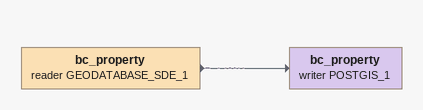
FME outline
bc_property (reader GEODATABASE_SDE_1)
    -> bc_property (writer POSTGIS_1)
bc_property (writer POSTGIS_1)
